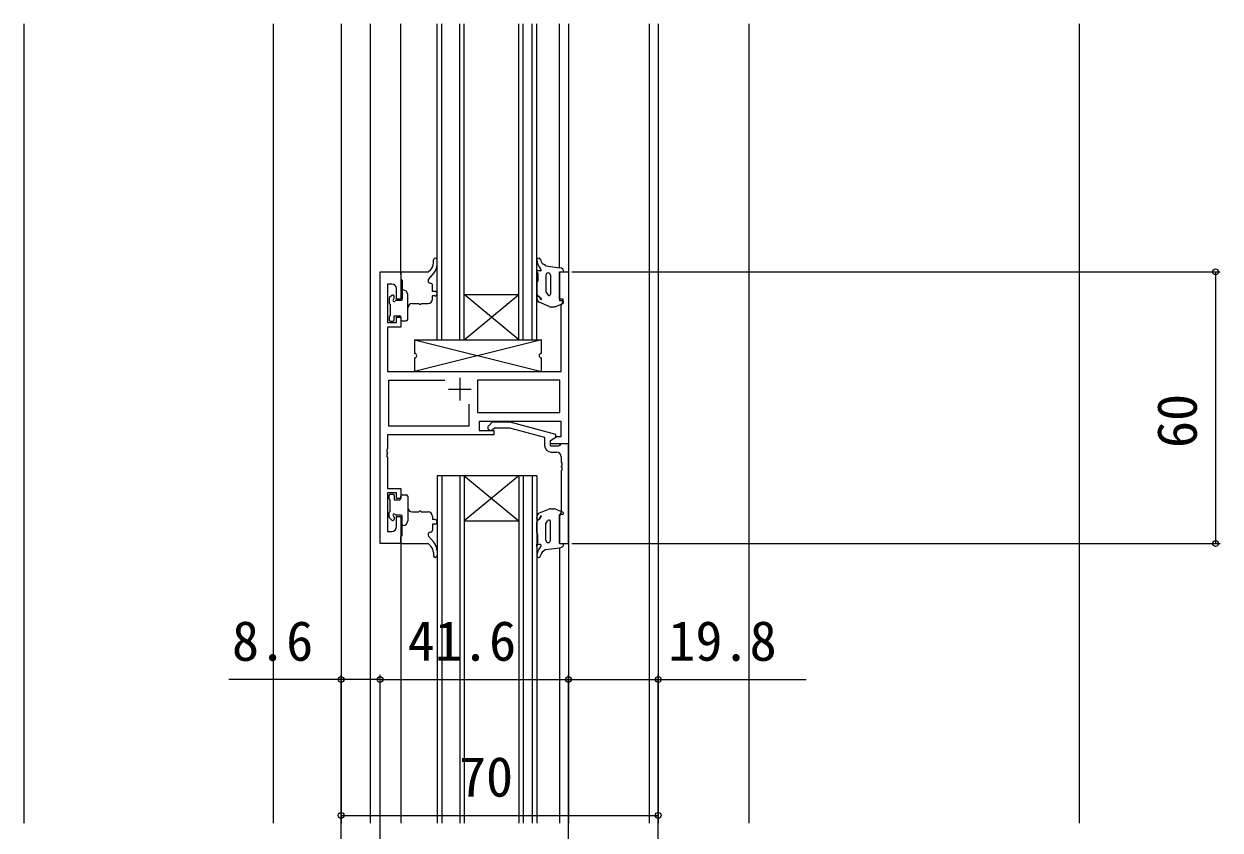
# Model space of a CAD drawing. Units: millimetres, scale not verified. Extents: x -525 to 525, y -783 to 779.
# Drawn here: x 53 to 317, y 196.1 to 374.1 of the extents above; entities that cross this region are included whole.
import ezdxf
from ezdxf.enums import TextEntityAlignment as Align

# ---------------------------------------------------------------- set-up
doc = ezdxf.new("R2010")
doc.units = ezdxf.units.MM
doc.header["$LTSCALE"] = 4
for name, color, linetype in [('0-2_YKK_11', 7, 'Continuous'), ('0-3_YKK_12', 2, 'Continuous'), ('0-4_YKK_13', 4, 'Continuous'), ('0-6_YKK_D', 6, 'Continuous'), ('0-8_YSS_K', 3, 'Continuous')]:
    doc.layers.add(name, color=color, linetype=linetype)
doc.styles.add('ＭＳ ゴシック', font='')
doc.styles.get('ＭＳ ゴシック').set_extended_font_data('MS Gothic')

msp = doc.modelspace()

# ---------------------------------------------------------------- linework, layer by layer
at = {"layer": '0-2_YKK_11'}
for p, q in [((149.2, 295.901), (149.2, 290.901)), ((146.7, 293.401), (151.7, 293.401)), ((169.4, 279.501), (170.57, 279.501))]:
    msp.add_line(p, q, dxfattribs=at)
for points in [[(131.6, 259.301), (131.6, 319.301), (136.2, 319.301), (136.2, 313.301), (135.2, 313.301), (135.2, 315.601)], [(134.2, 316.601), (133.23, 316.601), (133.23, 308.101), (135.2, 308.101), (135.2, 309.301), (136.2, 309.301), (136.2, 307.101), (133.23, 307.101), (133.23, 297.301), (171.57, 297.301), (171.57, 311.879), (172, 312.801), (172, 313.301), (171.2, 313.301), (171.2, 319.301), (173.2, 319.301), (173.2, 281.301), (169.2, 281.301), (169.2, 282.101), (170.638, 282.931), (171.57, 282.931), (171.57, 286.301), (153.5, 286.301), (153.5, 284.301), (156.7, 284.301), (156.7, 283.301), (133.23, 283.301), (133.23, 280.259), (133.11, 280.076), (133.11, 279.526), (133.23, 279.343), (133.23, 279.259), (133.11, 279.076), (133.11, 278.526), (133.23, 278.343), (133.23, 271.501), (136.2, 271.501), (136.2, 269.301), (135.2, 269.301), (135.2, 270.501)], [(151.17, 290.115), (151.17, 285.231), (133.53, 285.231), (133.53, 295.371), (145.914, 295.371)], [(173.2, 259.301), (173.2, 281.301), (171.5, 281.301), (171.2, 281.001), (171, 280.801), (169.2, 280.801), (169.2, 282.101), (170.4, 282.794), (170.4, 283.394), (160.297, 286.101), (156.351, 286.101), (155.576, 285.325)], [(156.424, 284.477), (156.849, 284.901), (160.139, 284.901), (167.9, 282.822), (167.9, 281.001)], [(171.57, 278.501), (171.57, 277.259), (171.69, 277.076), (171.69, 276.526), (171.57, 276.343), (171.57, 276.259), (171.69, 276.076), (171.69, 275.526), (171.57, 275.343), (171.57, 266.318), (171.2, 265.301), (171.2, 259.301), (173.2, 259.301)], [(135.2, 270.501), (133.23, 270.501), (133.23, 262.001), (134.2, 262.001)], [(135.2, 263.001), (135.2, 265.301), (136.2, 265.301), (136.2, 259.301), (131.6, 259.301)]]:
    msp.add_lwpolyline(points, dxfattribs=at)
msp.add_lwpolyline([(171.27, 295.371), (153.1, 295.371), (153.1, 288.231), (171.27, 288.231)], close=True, dxfattribs=at)
for centre, radius, start, end in [((134.2, 315.601), 1, 0.00001, 89.99999), ((156, 284.901), 0.6, 134.99999, 315.00001), ((169.4, 281.001), 1.5, 180.00001, 269.99999), ((170.57, 278.501), 1, 0.00001, 89.99999), ((134.2, 263.001), 1, 270.00001, 359.99999)]:
    msp.add_arc(centre, radius, start, end, dxfattribs=at)
at = {"layer": '0-3_YKK_12'}
for p, q in [((123, 374.051), (123, 197.552)), ((129.4, 374.051), (129.4, 197.552)), ((136.2, 318.801), (136.2, 374.051)), ((144.2, 304.301), (144.2, 374.051)), ((145.2, 304.301), (145.2, 374.051)), ((149.2, 304.301), (149.2, 374.051)), ((150.2, 304.301), (150.2, 374.051)), ((162.2, 304.301), (162.2, 374.051)), ((163.2, 304.301), (163.2, 374.051)), ((165.2, 304.301), (165.2, 374.051)), ((166.2, 304.301), (166.2, 374.051)), ((171.201, 320.226), (171.2, 374.051)), ((173.2, 374.051), (173.2, 197.552)), ((191, 374.051), (191, 197.552)), ((193, 374.051), (193, 197.552)), ((213, 374.051), (213, 197.552)), ((150.2, 314.301), (162.2, 314.301)), ((150.2, 304.301), (162.2, 314.301)), ((162.2, 304.301), (150.2, 314.301)), ((144.2, 304.301), (166.2, 304.301)), ((166.2, 274.301), (144.2, 274.301)), ((144.2, 274.301), (144.2, 197.552)), ((145.2, 274.301), (145.2, 197.552)), ((149.2, 274.301), (149.2, 197.552)), ((150.2, 274.301), (162.2, 264.301)), ((162.2, 274.301), (150.2, 264.301)), ((150.2, 274.301), (150.2, 197.552)), ((162.2, 274.301), (162.2, 197.552)), ((163.2, 274.301), (163.2, 197.552)), ((165.2, 274.301), (165.2, 197.552)), ((166.2, 274.301), (166.2, 197.552)), ((150.2, 264.301), (162.2, 264.301)), ((136.2, 259.801), (136.2, 197.552)), ((171.2, 258.376), (171.2, 197.552))]:
    msp.add_line(p, q, dxfattribs=at)
at = {"layer": '0-4_YKK_13'}
for p, q in [((142.2, 319.301), (142.775, 319.846)), ((143.4, 321.298), (143.4, 321.964)), ((144.2, 320.942), (144.2, 321.964)), ((166.2, 319.91), (166.2, 319.41)), ((167.153, 319.844), (166.929, 320.103)), ((168.2, 320.601), (167.643, 320.979)), ((168.2, 320.601), (171.303, 320.213)), ((136.2, 319.001), (136.2, 317.801)), ((136.5, 319.301), (142.2, 319.301)), ((142.319, 317.625), (143.487, 319.001)), ((166.2, 316.949), (166.2, 314.538)), ((168.2, 318.564), (168.2, 314.867)), ((169.2, 318.584), (169.2, 314.404)), ((171.2, 319.301), (171.2, 312.901)), ((171.2, 319.301), (172.199, 319.301)), ((136.7, 315.301), (136.5, 315.301)), ((137.7, 308.801), (137.7, 314.301)), ((143.2, 315.001), (143.2, 316.301)), ((143.7, 315.001), (143.2, 315.001)), ((166.37, 314.162), (166.937, 313.664)), ((168.2, 314.867), (168.656, 314.229)), ((133.6, 313.401), (133.6, 312.401)), ((134.188, 314.113), (133.688, 313.613)), ((133.8, 312.201), (133.8, 309.601)), ((134.7, 313.462), (134.7, 313.901)), ((136.2, 313.001), (135.161, 313.001)), ((138.7, 312.301), (140.25, 312.301)), ((140.65, 312.301), (142.2, 312.301)), ((143.7, 314.001), (143.2, 314.001)), ((143.2, 313.301), (143.2, 314.001)), ((166.2, 313.66), (166.2, 313.455)), ((168.933, 311.66), (166.694, 312.592)), ((169.27, 311.601), (169.995, 311.601)), ((170.382, 311.679), (171.916, 312.325)), ((171.8, 312.901), (171.2, 312.901)), ((133.6, 309.401), (133.6, 308.701)), ((134.7, 309.601), (135.9, 309.601)), ((134.7, 308.701), (134.7, 309.601)), ((136.2, 309.301), (136.2, 308.801)), ((133.9, 308.401), (134.4, 308.401)), ((136.5, 308.501), (137.4, 308.501)), ((139.2, 304.301), (167.2, 304.301)), ((139.2, 304.301), (167.2, 297.301)), ((139.2, 304.301), (139.2, 301.301)), ((167.2, 301.301), (167.2, 304.301)), ((139.2, 300.301), (139.2, 297.301)), ((167.2, 297.301), (167.2, 300.301)), ((133.6, 269.201), (133.6, 269.901)), ((133.9, 270.201), (134.4, 270.201)), ((134.7, 269.901), (134.7, 269.001)), ((136.2, 269.301), (136.2, 269.801)), ((136.5, 270.101), (137.4, 270.101)), ((137.7, 269.801), (137.7, 264.301)), ((133.8, 266.401), (133.8, 269.001)), ((134.7, 269.001), (135.9, 269.001)), ((168.933, 266.943), (166.694, 266.01)), ((169.27, 267.001), (169.995, 267.001)), ((170.382, 266.923), (171.916, 266.278)), ((133.6, 265.201), (133.6, 266.201)), ((134.188, 264.489), (133.688, 264.989)), ((134.7, 265.14), (134.7, 264.701)), ((136.2, 265.601), (135.161, 265.601)), ((138.7, 266.301), (140.25, 266.301)), ((140.65, 266.301), (142.2, 266.301)), ((143.2, 265.301), (143.2, 264.601)), ((143.7, 264.601), (143.2, 264.601)), ((166.2, 264.943), (166.2, 265.148)), ((166.2, 261.654), (166.2, 264.065)), ((166.37, 264.44), (166.937, 264.938)), ((168.2, 263.735), (168.656, 264.373)), ((169.2, 260.019), (169.2, 264.199)), ((171.8, 265.701), (171.2, 265.701)), ((171.2, 259.301), (171.2, 265.701)), ((136.7, 263.301), (136.5, 263.301)), ((143.7, 263.601), (143.2, 263.601)), ((143.2, 263.601), (143.2, 262.301)), ((168.2, 260.038), (168.2, 263.735)), ((136.2, 259.601), (136.2, 260.801)), ((136.5, 259.301), (142.2, 259.301)), ((142.2, 259.301), (142.775, 258.757)), ((142.319, 260.978), (143.487, 259.602)), ((166.2, 258.693), (166.2, 259.193)), ((167.153, 258.758), (166.929, 258.499)), ((171.2, 259.301), (172.199, 259.301)), ((143.4, 257.305), (143.4, 256.638)), ((144.2, 257.66), (144.2, 256.638)), ((168.2, 258.001), (167.643, 257.624)), ((168.2, 258.001), (171.303, 258.389))]:
    msp.add_line(p, q, dxfattribs=at)
for points in [[(166.978, 319.51), (166.3, 319.51), (166.2, 319.91)], [(136.2, 317.801), (136.5, 317.501), (136.5, 313.301)], [(166.4, 318.91), (166.4, 317.246), (166.326, 317.193)], [(167.2, 304.301), (139.2, 297.301), (167.2, 297.301)], [(136.2, 260.801), (136.5, 261.101), (136.5, 265.301)], [(166.4, 259.693), (166.4, 261.356), (166.326, 261.41)], [(166.978, 259.093), (166.3, 259.093), (166.2, 258.693)]]:
    msp.add_lwpolyline(points, dxfattribs=at)
for centre, radius, start, end in [((143.8, 321.964), 0.4, 0, 180), ((166.601, 321.966), 0.4, 7.70331, 182.1673), ((141.4, 321.298), 2, 313.43233, 0), ((141.2, 320.942), 3, 319.67145, 0), ((169.199, 322.064), 3, 182.1673, 220.81967), ((166.979, 319.722), 0.212, 269.97955, 34.99188), ((168.484, 322.221), 1.5, 187.70331, 235.88729), ((171.202, 319.218), 1, 4.74853, 84.23975), ((136.5, 319.001), 0.3, 90, 180), ((142.7, 317.301), 0.5, 139.67145, 270), ((142.7, 316.301), 0.5, 0, 90), ((166.913, 319.405), 0.713, 179.61373, 223.9941), ((166.5, 316.949), 0.3, 125.53768, 180), ((168.7, 318.564), 0.5, 90, 180), ((168.7, 318.564), 0.5, 2.23715, 90), ((134.4, 313.901), 0.3, 0, 135), ((136.7, 314.301), 1, 0, 90), ((143.7, 314.501), 0.5, 270, 90), ((166.7, 314.538), 0.5, 180, 228.72604), ((168.9, 314.404), 0.3, 215.55183, 0), ((133.9, 313.401), 0.3, 135, 180), ((133.8, 312.401), 0.2, 180, 270), ((134.7, 313.001), 0.25, 123.05573, 326.94427), ((134.4, 313.462), 0.3, 303.05573, 0), ((135.161, 312.701), 0.3, 90, 146.94427), ((136.2, 313.301), 0.3, 270, 0), ((138.7, 311.301), 1, 90, 180), ((140.45, 312.301), 0.2, 180, 0), ((142.2, 313.301), 1, 270, 0), ((166.5, 313.66), 0.3, 2.22404, 180), ((167.2, 313.455), 1, 180, 239.61566), ((167.299, 313.691), 0.5, 182.22404, 255.97178), ((166.278, 312.913), 1, 19.81205, 48.72604), ((167.186, 313.24), 0.0348, 257.29357, 19.81205), ((169.27, 312.601), 1, 250.28453, 270), ((169.995, 312.601), 1, 270, 292.81469), ((171.8, 312.601), 0.3, 292.81469, 90), ((133.8, 309.401), 0.2, 90, 180), ((135.9, 309.301), 0.3, 0, 90), ((133.9, 308.701), 0.3, 180, 270), ((134.4, 308.701), 0.3, 270, 0), ((136.5, 308.801), 0.3, 180, 270), ((137.4, 308.801), 0.3, 270, 0), ((139.2, 300.801), 0.5, 270, 90), ((167.2, 300.801), 0.5, 90, 270), ((133.9, 269.901), 0.3, 90, 180), ((134.4, 269.901), 0.3, 0, 90), ((135.9, 269.301), 0.3, 270, 0), ((136.5, 269.801), 0.3, 90, 180), ((137.4, 269.801), 0.3, 0, 90), ((133.8, 269.201), 0.2, 180, 270), ((138.7, 267.301), 1, 180, 270), ((169.27, 266.001), 1, 90, 109.71547), ((169.995, 266.001), 1, 67.18531, 90), ((133.8, 266.201), 0.2, 90, 180), ((133.9, 265.201), 0.3, 180, 225), ((134.4, 264.701), 0.3, 225, 0), ((134.7, 265.601), 0.25, 33.05573, 236.94427), ((134.4, 265.14), 0.3, 0, 56.94427), ((135.161, 265.901), 0.3, 213.05573, 270), ((136.2, 265.301), 0.3, 0, 90), ((136.7, 264.301), 1, 270, 0), ((140.45, 266.301), 0.2, 0, 180), ((142.2, 265.301), 1, 0, 90), ((143.7, 264.101), 0.5, 270, 90), ((167.2, 265.148), 1, 120.38434, 180), ((166.5, 264.943), 0.3, 180, 357.77596), ((166.7, 264.065), 0.5, 131.27396, 180), ((167.299, 264.912), 0.5, 104.02822, 177.77596), ((166.278, 265.69), 1, 311.27396, 340.18795), ((167.186, 265.363), 0.0348, 340.18795, 102.70643), ((168.9, 264.199), 0.3, 0, 144.44817), ((171.8, 266.001), 0.3, 270, 67.18531), ((142.7, 261.301), 0.5, 90, 220.32855), ((142.7, 262.301), 0.5, 270, 0), ((166.5, 261.654), 0.3, 180, 234.46232), ((136.5, 259.601), 0.3, 180, 270), ((141.4, 257.305), 2, 0, 46.56767), ((141.2, 257.66), 3, 0, 40.32855), ((166.913, 259.197), 0.713, 136.0059, 180.38627), ((166.979, 258.88), 0.212, 325.00812, 90.02045), ((168.7, 260.038), 0.5, 180, 270), ((168.7, 260.038), 0.5, 270, 357.76285), ((171.202, 259.384), 1, 275.76025, 355.25147), ((143.8, 256.638), 0.4, 180, 0), ((169.199, 256.538), 3, 139.18033, 177.8327), ((166.601, 256.637), 0.4, 177.8327, 352.29669), ((168.484, 256.382), 1.5, 124.11271, 172.29669)]:
    msp.add_arc(centre, radius, start, end, dxfattribs=at)
at = {"layer": '0-6_YKK_D'}
for p, q in [((173.9, 319.301), (317, 319.301)), ((316, 319.301), (316, 259.301)), ((173.9, 259.301), (317, 259.301)), ((123, 92.1), (123, 230.301)), ((131.6, 143.501), (131.6, 230.301)), ((131.6, 143.501), (131.6, 230.301)), ((173.2, 143.501), (173.2, 230.301)), ((173.2, 143.501), (173.2, 230.301)), ((193, 134.4), (193, 230.301)), ((131.6, 229.301), (173.2, 229.301)), ((123, 92.1), (123, 200.301)), ((123, 199.301), (193, 199.301)), ((193, 134.4), (193, 200.301))]:
    msp.add_line(p, q, dxfattribs=at)
for points in [[(131.6, 229.301), (123, 229.301), (98.223, 229.301)], [(173.2, 229.301), (193, 229.301), (225.618, 229.301)]]:
    msp.add_lwpolyline(points, dxfattribs=at)
for centre in [(316, 319.301), (316, 259.301), (123, 229.301), (131.6, 229.301), (131.6, 229.301), (173.2, 229.301), (173.2, 229.301), (193, 229.301), (123, 199.301), (193, 199.301)]:
    msp.add_circle(centre, 0.637, dxfattribs=at)
at = {"layer": '0-8_YSS_K'}
for p, q in [((53, 374.051), (53, 197.552)), ((108, 374.051), (108, 197.552)), ((286, 197.552), (286, 374.051))]:
    msp.add_line(p, q, dxfattribs=at)

# ---------------------------------------------------------------- texts
at = {"layer": '0-6_YKK_D', "style": 'ＭＳ ゴシック'}
msp.add_text('60', height=8.798, rotation=90, dxfattribs=at).set_placement((314.5, 280.403), align=Align.BOTTOM_LEFT)
for s, p in [('8.6', (98.905, 230.801)), ('41.6', (137.707, 230.801)), ('19.8', (195.209, 230.801)), ('70', (149, 200.801))]:
    msp.add_text(s, height=8.798, dxfattribs=at).set_placement(p, align=Align.BOTTOM_LEFT)

doc.saveas('drawing.dxf')
